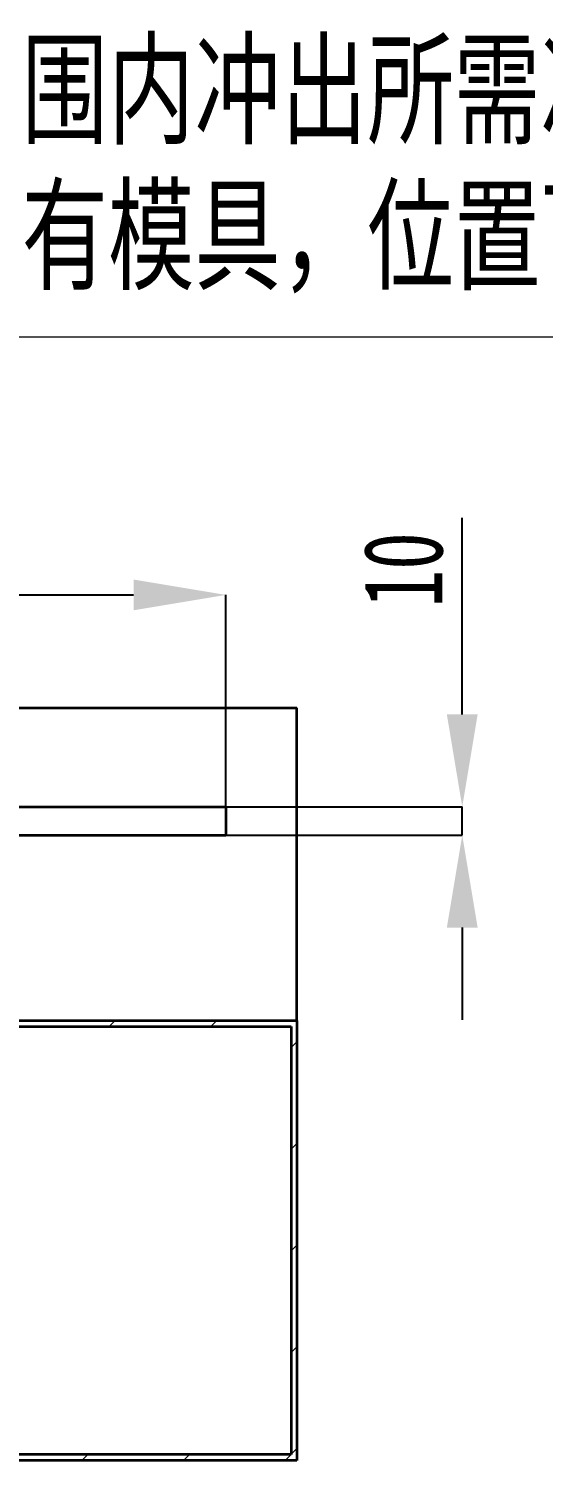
# Model space of a CAD drawing. Header units: millimetres. Extents: x 7903 to 12943, y 1512 to 5076.
# Drawn here: x 11653 to 11835, y 2356 to 2862 of the extents above; entities that cross this region are included whole.
import ezdxf

# ---------------------------------------------------------------- set-up
doc = ezdxf.new("R2010")
doc.units = ezdxf.units.MM
doc.styles.add('SLDTEXTSTYLE3', font='TXT', dxfattribs={"width": 0.7, "bigfont": 'bigfont'})
doc.styles.add('SLDTEXTSTYLE9', font='TXT', dxfattribs={"width": 0.7})
doc.dimstyles.new('SLDDIMSTYLE2', dxfattribs={"dimtxt": 28, "dimasz": 32.64, "dimexe": 0, "dimexo": 0.0625, "dimgap": 7, "dimtad": 1, "dimdec": 3, "dimrnd": 1e-09, "dimzin": 12, "dimdsep": 46, "dimtxsty": 'SLDTEXTSTYLE9', "dimsah": 1, "dimcen": 0.09, "dimadec": 0, "dimazin": 3, "dimtfac": 1, "dimtdec": 3, "dimtmove": 0, "dimatfit": 0, "dimfxl": 1, "dimfrac": 2, "dimtolj": 1, "dimtzin": 12, "dimarcsym": 0})

# ---------------------------------------------------------------- blocks, each defined once
blk = doc.blocks.new('SW_NOTE_0_6')
at = {"color": 0, "linetype": 'Continuous', "lineweight": 0}
blk.add_line((-568.66, 0), (0, 0), dxfattribs=at)
at = {"color": 0, "linetype": 'Continuous', "lineweight": 0, "char_height": 32, "attachment_point": 4, "style": 'SLDTEXTSTYLE3'}
for s, insert in [('{\\fMS PGothic|b0|i0|c128|p34;后盖（冲\\fSimSun|b0|i0|c134|p2;压\\fMS PGothic|b0|i0|c128|p34;范\\fSimSun|b0|i0|c128|p2;围\\fMS PGothic|b0|i0|c128|p34;内冲出所需冲\\fSimSun|b0|i0|c128|p2;压\\fMS PGothic|b0|i0|c128|p34;外形}', (-556.09, 85.46)), ('{\\fMS PGothic|b0|i0|c128|p34;尺寸按厂家\\fSimSun|b0|i0|c134|p2;现\\fMS PGothic|b0|i0|c128|p34;有模具，位置可适当\\fSimSun|b0|i0|c128|p2;调\\fMS PGothic|b0|i0|c128|p34;整\\fMS PGothic|b0|i0|c134|p34;)}', (-556.09, 31.2))]:
    blk.add_mtext(s, dxfattribs=dict(at, insert=insert))
blk = doc.blocks.new('剖面视图 C-C')
at = {"color": 7, "linetype": 'Continuous', "lineweight": 35}
for p, q in [((-695.08, 238.72), (154.92, 238.72)), ((154.92, 165.89), (154.92, 238.72)), ((-670.08, 203.72), (129.92, 203.72)), ((129.92, 203.72), (129.92, 193.72)), ((-670.08, 193.72), (129.92, 193.72)), ((154.92, 128.27), (154.92, 165.89)), ((-695.08, 128.27), (154.92, 128.27)), ((154.92, 128.27), (154.92, -27.17)), ((-693.08, 126.15), (152.92, 126.15)), ((152.92, 126.15), (152.92, -25.1)), ((152.92, -25.1), (-693.08, -25.1)), ((154.92, -27.17), (-695.08, -27.17))]:
    blk.add_line(p, q, dxfattribs=at)
blk = doc.blocks.new('SW_HATCH_0')
at = {"color": 0, "linetype": 'Continuous', "lineweight": 18}
for p, q in [((754.34, 0), (756.46, 2.12)), ((790.26, 0), (792.38, 2.12)), ((818.6, -7.58), (820.6, -5.58)), ((818.6, -43.5), (820.6, -41.5)), ((818.6, -79.42), (820.6, -77.42)), ((818.6, -115.35), (820.6, -113.35)), ((744.7, -153.32), (746.78, -151.25)), ((780.63, -153.32), (782.7, -151.25)), ((816.55, -153.32), (820.6, -149.27))]:
    blk.add_line(p, q, dxfattribs=at)
blk = doc.blocks.new('*D311')
at = {"color": 0, "linetype": 'Continuous', "lineweight": -2, "transparency": 16777216}
for p, q in [((10923.04, 2586.81), (10923.04, 2661.61)), ((10955.68, 2661.61), (11690.4, 2661.61)), ((11723.04, 2586.81), (11723.04, 2661.61))]:
    blk.add_line(p, q, dxfattribs=at)
at = {"color": 0, "linetype": 'Continuous', "transparency": 16777216}
for points in [[(10955.68, 2667.05), (10955.68, 2656.17), (10923.04, 2661.61)], [(11690.4, 2667.05), (11690.4, 2656.17), (11723.04, 2661.61)]]:
    blk.add_solid(points, dxfattribs=at)
at = {"layer": 'Defpoints', "color": 0, "linetype": 'Continuous', "transparency": 16777216}
for p in [(11723.04, 2661.61), (10923.04, 2586.75), (11723.04, 2586.75)]:
    blk.add_point(p, dxfattribs=at)
at = {"color": 0, "linetype": 'Continuous', "lineweight": 18, "transparency": 16777216, "insert": (11323.04, 2696.61), "char_height": 28, "attachment_point": 2, "style": 'SLDTEXTSTYLE9'}
blk.add_mtext('\\A1;800', dxfattribs=at)
blk = doc.blocks.new('*D312')
at = {"color": 0, "linetype": 'Continuous', "lineweight": -2, "transparency": 16777216}
for p, q in [((11806.56, 2619.39), (11806.56, 2688.89)), ((11723.1, 2586.75), (11806.56, 2586.75)), ((11806.56, 2576.75), (11806.56, 2586.75)), ((11723.1, 2576.75), (11806.56, 2576.75)), ((11806.56, 2544.11), (11806.56, 2511.47))]:
    blk.add_line(p, q, dxfattribs=at)
at = {"color": 0, "linetype": 'Continuous', "transparency": 16777216}
for points in [[(11801.12, 2619.39), (11812, 2619.39), (11806.56, 2586.75)], [(11801.12, 2544.11), (11812, 2544.11), (11806.56, 2576.75)]]:
    blk.add_solid(points, dxfattribs=at)
at = {"layer": 'Defpoints', "color": 0, "linetype": 'Continuous', "transparency": 16777216}
for p in [(11723.04, 2586.75), (11723.04, 2576.75), (11806.56, 2576.75)]:
    blk.add_point(p, dxfattribs=at)
at = {"color": 0, "linetype": 'Continuous', "lineweight": 18, "transparency": 16777216, "insert": (11771.56, 2670.46), "char_height": 28, "attachment_point": 2, "rotation": 90, "style": 'SLDTEXTSTYLE9'}
blk.add_mtext('\\A1;10', dxfattribs=at)

msp = doc.modelspace()

# ---------------------------------------------------------------- block references
at = {"color": 7, "linetype": 'Continuous', "lineweight": 0}
msp.add_blockref('SW_NOTE_0_6', (12023.57718, 2752.75671), dxfattribs=at)
at = {"color": 7, "linetype": 'Continuous', "lineweight": 35}
msp.add_blockref('剖面视图 C-C', (11593.12138, 2383.02729), dxfattribs=at)
at = {"color": 7, "linetype": 'Continuous', "lineweight": 18}
msp.add_blockref('SW_HATCH_0', (10927.43719, 2509.17308), dxfattribs=at)

# ---------------------------------------------------------------- dimensions: what is measured, and where the dimension line sits
dim = msp.add_linear_dim(base=(11723.03848, 2661.60786), p1=(10923.03848, 2586.74736), p2=(11723.03848, 2586.74736), dimstyle='SLDDIMSTYLE2', dxfattribs=at)
dim.commit()
dim.dimension.update_dxf_attribs({"geometry": '*D311', "text_midpoint": (11323.03848, 2661.60786), "dimtype": 160})
dim = msp.add_linear_dim(base=(11806.56289, 2576.74736), p1=(11723.03848, 2586.74736), p2=(11723.03848, 2576.74736), angle=90, dimstyle='SLDDIMSTYLE2', dxfattribs=at)
dim.commit()
dim.dimension.update_dxf_attribs({"geometry": '*D312', "text_midpoint": (11806.56289, 2670.4607), "dimtype": 160})

doc.saveas('drawing.dxf')
